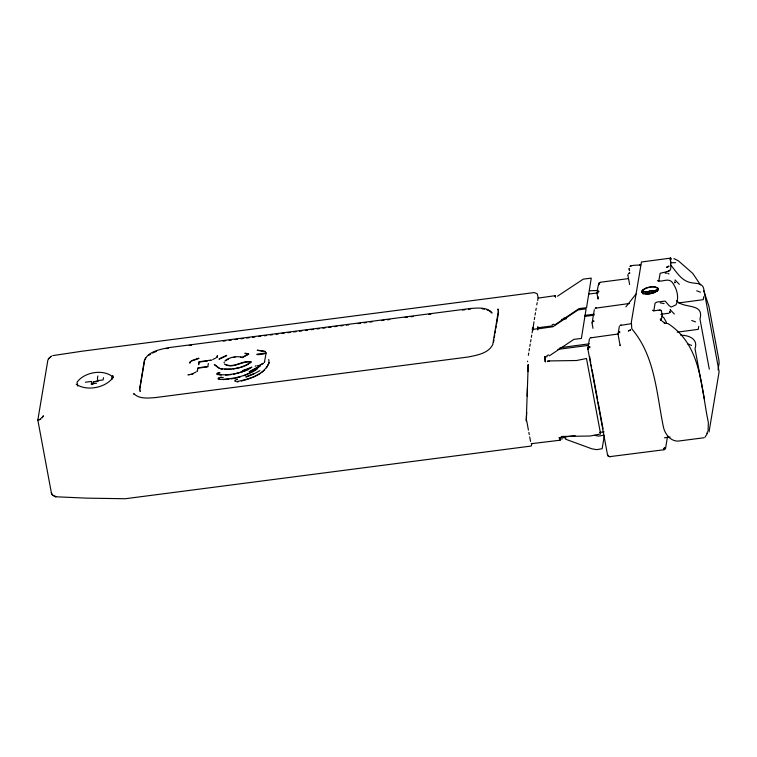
<?xml version="1.0" encoding="UTF-8"?>
<svg xmlns="http://www.w3.org/2000/svg" width="757" height="757" viewBox="0 0 757 757"><rect width="100%" height="100%" fill="white"/><g stroke="black" fill="none" stroke-linecap="round" stroke-linejoin="round"><path stroke-width="1.14" d="M526.702 412.423L526.257 420.845L528.216 364.76M527.194 396.1L527.44 387.934M527.932 371.611L528.112 365.782M533.959 321.763L532.9 329.749M537.905 328.652L537.848 326.759L538.047 328.472M37.859 419.917L47.899 359.916M92.827 384.395L93.243 381.916L97.672 381.197M97.833 375.955L97.416 378.443L98.003 381.585M103.482 377.658L103.103 379.938L97.038 380.724M139.79 389.089L144.559 360.606L145.76 358.042M197.624 370.041L197.255 371.28L198.003 367.817L207.73 366.549M207.787 366.871L208.364 363.474M264.77 361.695L264.344 362.603L266.029 353.528M498.324 311.297L492.769 344.53C488.416 353.481 476.815 355.232 467.987 357.03L154.996 397.633C147.975 398.05 138.995 399.299 133.781 393.498L133.98 394.567M493.536 342.155L493.924 339.865M494.302 337.575L494.69 335.285M495.069 332.985L495.457 330.695M495.835 328.406L496.223 326.116M496.611 323.826L498.522 312.367L497.945 308.941L498.144 310.01M528.339 355.317L528.717 353.074M529.096 350.822L529.465 348.58M529.843 346.327L530.222 344.085M530.6 341.833L530.969 339.59M531.348 337.338L531.726 335.096M532.105 332.843L532.54 330.506M534.328 319.511L534.707 317.268M535.085 315.016L535.464 312.773M535.833 310.521L536.211 308.279M536.779 304.91L537.148 302.658M528.14 364.609L528.197 365.773L528.272 365.3M531.925 443.347L531.272 446.034L125.236 498.74L86.885 498.144L55.441 496.762L56.027 496.403A4.712 4.305 9.5 0 1 54.939 496.261M587.829 348.362L589.476 338.795M594.311 309.67L592.088 322.965L592.22 322.416M597.046 293.29C597.434 290.811 597.954 282.087 600.5 282.399A2.356 2.148 9.5 0 0 598.56 284.272L598.579 284.84L599.042 283.62L598.56 284.272M618.053 333.884L619.358 326.333M604.237 436.221L602.146 448.712L596.696 449.649L591.993 448.863L565.536 439.174M653.764 310.995L655.079 303.178L656.944 302.043L665.233 301.097L668.98 305.535L671.251 307.058L676.058 304.797C679.493 296.962 676.796 287.906 671.629 281.595C667.523 277.923 661.779 282.531 657.417 280.629M658.732 281.32L660.161 273.258L667.154 271.659A2.356 0.918 -10.5 0 0 669.633 270.41C672.689 270.183 668.554 249.365 670.948 262.887M661.277 320.353L662.167 315.035A2.356 0.918 -10.5 0 0 661.145 314.363M665.554 448.305L667.504 436.647M698.749 326.381L698.257 329.352L677.165 332.153M703.717 296.706L703.215 299.677L678.622 302.942M707.634 431.594L706.887 433.335M708.098 430.534L708.372 422.538C700.831 387.47 701.796 345.372 668.034 323.589L664.144 323.173L665.271 323.343L661.968 320.996M709.025 432.01L719.112 371.725L703.622 288.332C702.487 282.938 695.692 283.506 691.614 282.787C681.243 281.178 676.607 271.763 670.541 264.884M598.427 296.962L598.049 299.091L597.074 293.858M627.922 274.895L628.055 274.346M718.062 369.842L719.15 362.925L718.857 359.868L708.836 305.913L703.811 290.906M537.697 329.92L537.725 328.812M537.848 299.1L537.763 300.68M531.3 443.697L560.199 440.195L559.527 437.678L560.076 440.214M269.038 362.594C264.155 375.245 248.599 379.172 236.581 381.642M707.322 433.487L705.022 437.215M217.401 374.677L218.054 373.248A2.034 0.785 -10.5 0 1 219.965 373.04L219.899 372.718A2.034 0.785 -10.5 0 0 217.193 373.286A2.034 0.785 -10.5 0 0 217.344 374.355L221.271 375.075M664.04 449.743L664.126 449.544A1.769 1.618 9.5 0 0 665.564 447.718L664.684 448.731L664.551 448.116A1.769 0.681 -10.5 0 1 663.567 448.352L664.04 449.743L609.603 456.67A2.356 2.271 -8.6 0 1 607.682 455.364L608.07 455.279A2.356 0.918 -10.5 0 1 607.502 454.702A2.356 2.148 9.5 0 0 610.218 456.537L610.085 456.726M625.897 306.85L635.984 294.057M549.327 360.928L548.929 361.42A5.895 2.28 -10.5 0 0 547.349 361.543L547.425 361.061A7.068 2.744 -10.5 0 1 549.327 360.928L576.531 360.521L586.486 358.506L600.613 433.931L590.261 436.013L562.867 436.429A5.895 2.28 -10.5 0 0 561.278 436.543M643.393 293.934L644.018 293.148L642.939 293.867M266.511 367.921L269.095 362.915L268.726 359.499M261.515 372.576L264.24 370.353M249.413 363.455L251.21 362.111C242.155 360.218 233.005 369.747 224.413 363.975M225.217 360.569C230.005 357.086 236.534 355.894 242.278 357.295L248.618 353.898L245.041 353.169M225.274 360.89L228.652 358.875M554.531 325.056L579.048 308.601L586.543 307.683L591.255 278.112L583.297 279.125L557.493 296.205M549.383 355.818L573.901 339.354L581.395 338.436L586.107 308.865L578.149 309.878L552.913 326.75L537.479 328.935M257.408 368.81L253.188 371.573L243.934 375.727M645.645 292.637L646.828 291.909L645.333 292.495M259.888 370.589L253.614 374.081L246.016 377.1M148.457 355.449L150.463 354.229M191.247 360.805L198.798 358.146M191.313 361.127L198.854 358.468M215.963 357.9L212.736 359.537M196.224 371.895L192.969 373.532M263.332 363.199L260.105 364.827M263.389 363.521L260.162 365.148M553.812 324.185L552.118 324.819M548.664 354.948L546.97 355.582M219.114 358.894L226.608 355.355M219.17 359.215L226.665 355.667M257.635 367.864L250.633 371.413M260.607 373.315L254.295 376.731L246.65 379.645M651.493 293.442L658.287 288.512C653.774 285.077 646.393 287.073 642.229 290.404A8.507 3.293 -10.5 0 0 641.775 292.297C646.298 295.732 653.669 293.725 657.833 290.404A8.507 3.293 -10.5 0 0 658.287 288.512L655.127 286.941L652.383 286.818L646.336 287.982L642.229 290.404L647.424 293.281M244.899 365.972L248.514 364.126M667.154 271.659L669.633 270.41M253.548 373.759L245.959 376.778M243.991 371.394L248.334 369.548M152.469 353.008L156.519 351.305M249.11 371.706L260.436 365.622C249.649 375.86 233.979 379.134 219.539 379.427M631.035 266.019L629.928 266.455C630.988 264.619 645.153 265.262 639.457 264.931M596.251 307.796L595.144 308.231L629.455 303.491M621.166 325.008L620.059 325.444L631.168 323.712M591.283 337.471L590.186 337.906L618.762 333.903M249.034 368.791L242.391 371.015M240.594 367.514L243.82 366.35M52.725 355.62L82.437 351.163L534.31 292.562L537.215 293.782L538.265 297.936M243.025 371.706L233.487 374.28M242.335 370.693L251.939 367.164C241.625 373.182 229.21 375.945 217.344 374.355M190.972 374.45L193.035 373.854L188.796 374.847M236.723 379.371L237.48 379.162M236.79 379.692L237.537 379.484M241.351 381.026L245.59 379.919M235.238 378.122L240.414 376.816M239.647 367.741L232.986 369.056M209.632 360.597L211.742 360.105M257.02 365.886L259.121 365.394M603.944 435.171L598.721 436.079L594.491 435.379M55.753 496.772L52.403 495.05L51.438 493.148L37.85 420.144M555.581 296.962L554.985 295.703L555.335 296.99M537.631 328.67L532.275 329.532L532.625 327.431L532.767 329.938M166.303 348.655L168.319 348.286M210.683 360.133L199.015 361.761L198.627 364.732L199.072 362.073L207.522 360.985M93.603 381.765L96.063 381.32M220.249 377.327L221.574 377.175M220.306 377.648L223.296 377.45M228.879 379.162L222.662 379.635M231.008 378.85L234.197 378.377M233.402 357.465L235.086 357.228M563.814 318.186L566.16 317.874M584.896 315.385L594.273 314.146M231.178 374.592L225.52 375.103M560.019 347.7L589.306 343.82M670.834 258.09L641.453 261.998L631.376 321.943L631.764 328.652L632.776 330.024C655.25 357.351 656.593 394.094 663.454 427.203C664.958 434.026 670.437 441.255 678.035 441.113L704.086 437.745M600.632 282.21L628.461 278.604M555.108 295.684L537.858 298.154M189.269 345.514L191.616 345.211M223.277 341.104L225.624 340.801M229.144 340.338L231.491 340.035M235.011 339.581L237.357 339.278M240.868 338.824L243.215 338.511M246.735 338.057L249.081 337.754M252.601 337.3L254.948 336.997M258.459 336.534L260.805 336.231M264.325 335.777L266.672 335.474M270.192 335.02L272.539 334.717M276.059 334.253L278.396 333.951M281.916 333.496L284.263 333.194M287.783 332.73L290.13 332.427M293.65 331.973L295.987 331.67M299.507 331.216L301.854 330.913M305.374 330.449L307.721 330.147M311.241 329.692L313.587 329.39M317.098 328.935L319.445 328.623M322.965 328.169L325.311 327.866M328.831 327.412L331.178 327.109M334.689 326.646L337.035 326.343M340.555 325.888L342.902 325.586M346.422 325.132L348.769 324.819M358.146 323.608L360.493 323.305M364.013 322.842L366.36 322.539M369.88 322.085L372.226 321.782M381.604 320.561L383.95 320.258M387.47 319.804L389.817 319.501M405.061 317.524L407.408 317.221M410.928 316.757L413.265 316.454M428.519 314.477L430.856 314.174M462.527 310.067L464.874 309.764M468.394 309.301L470.731 308.998M588.776 294.057L598.049 292.855M266.104 353.055C245.098 354.976 265.953 355.497 266.019 352.45M561.609 319.407L566.245 318.801M584.792 316.398L594.065 315.196M85.409 382.228L91.474 381.443L92.061 384.584M198.06 368.139L206.708 367.013M659.215 310.115L661.372 310.758A2.356 0.918 -10.5 0 0 659.215 310.115L653.982 310.758L652.449 310.294M91.058 383.922L96.622 383.203M538.057 327.743L552.317 325.888M188.739 374.526L187.897 374.97M255.913 365.811L255.128 366.246M661.079 314.25L669.027 313.218M557.881 349.356L588.019 345.438M545.087 356.916L547.169 356.651M558.893 437.735L575.121 435.625M599.468 432.474L604.105 431.868M560.417 439.107L562.508 438.833M664.391 437.801L670.115 437.063M237.386 381.944L238.162 381.85M671.487 262.755L675.585 262.66M590.063 290.754L598.144 290.451M231.055 369.331L224.394 369.302M665.185 273.201L666.51 273.163M660.218 302.866L664.069 303.576M655.212 290.669L653.613 290.65L654.966 290.915M563.53 437.707L565.943 438.171M696.695 290.811L700.452 292.202M691.728 320.485L695.484 321.876M687.801 343.981L691.557 345.372M482.114 308.771L484.385 309.216M245.098 353.491L248.675 354.219L242.335 357.616L240.546 357.181M220.126 368.536L222.35 369.113M680.77 335.228C688.473 335.143 698.484 338.824 695.011 348.703L704.332 398.863M225.302 364.439C234.14 368.451 242.287 360.058 251.154 361.789C243.111 368.034 232.229 369.851 222.284 368.791C220.278 370.457 207.569 358.742 219.019 368.243M673.9 258.563L678.518 260.928L692.75 273.409L700.509 284.925M667.806 273.409L669.027 273.902M486.666 309.651L490.016 311.146L491.955 313.133L491.851 312.603C486.637 306.803 477.658 308.052 470.636 308.468L169.237 347.567C160.408 349.365 148.807 351.116 144.455 360.067L139.695 388.549L140.168 391.445L140.073 390.905M265.196 351.352C251.456 349.526 258.184 350.141 265.262 351.674M647.803 293.423L647.14 293.101L649.828 292.448L650.566 293.29L651.692 292.278L652.865 292.439L656.385 289.846L657.833 290.404L653.726 292.827L647.689 293.981L644.936 293.858L641.775 292.297L642.352 291.625L645.238 291.521L648.806 293.479M656.669 290.811L657.53 291.322M676.588 300.718C683.58 309.216 704.464 302.317 699.979 319.028L709.3 369.189M661.959 316.152L663.917 317.817L666.482 322.454M679.322 284.339L675.064 279.976L675.272 280.478M674.364 314.013L670.096 309.641L670.314 310.152M587.896 349.157L588.388 349.469L587.839 348.532A2.356 2.034 -9.5 0 1 589.192 346.81L589.779 347.785L589.779 346.488A2.356 2.148 9.5 0 0 587.858 348.92L607.54 454.938M76.202 384.234C86.695 391.511 105.63 387.896 112.992 377.535L112.689 375.652L113.086 377.79M661.334 310.521L662.129 314.798M629.531 270.703L629.114 268.461L629.512 270.599M627.941 275.463L629.635 284.537M618.072 334.443L620.153 345.665L620.059 345.078M592.106 323.523L592.996 328.33M589.656 356.793L590.734 362.603M591.16 364.921L591.596 367.249M592.031 369.567L597.642 399.772M598.068 402.099L603.036 428.822M526.73 420.939L528.424 430.052M528.85 432.332L529.275 434.603M529.692 436.884L530.543 441.445M224.375 361.969L224.025 362.698M112.15 379.125L111.553 375.917C101.722 369.094 83.97 372.482 77.063 382.2L77.744 386.098M51.438 493.148L51.372 492.684A4.712 4.305 9.5 0 0 53.908 495.882M527.591 361.117L527.648 361.704M532.824 328.5L532.947 330.043M235.559 380.26L235.408 381.424A3.151 1.221 -10.5 0 1 235.503 379.938L235.559 380.26M544.775 356.49L545.267 361.808L544.775 356.49M669.992 312.054L669.917 312.584L669.775 311.543L669.992 312.054M674.96 282.38L674.884 282.919L674.742 281.869L674.96 282.38M217.41 355.733L216.985 357.295L217.41 355.733M665.091 447.841L664.958 448.532L665.091 447.841M43.281 415.953L41.919 417.845L43.281 415.953M219.095 378.055L218.972 379.371A2.678 1.041 -10.5 0 1 219.038 377.734L219.095 378.055M630.543 329.938L628.414 330.913L630.543 329.938M190.272 361.742L189.903 362.982L190.272 361.742M48.325 358.979L51.287 356.235L48.325 358.979M647.443 291.833L650.689 290.688L653.726 291.331L651.313 290.641L647.443 291.833M670.513 258.184L671.014 259.168L670.513 258.184M40.793 418.952L37.916 420.305L40.793 418.952M629.275 273.173L628.755 273.457L629.862 273.022L629.275 273.173M598.409 291.568L597.888 291.852L598.995 291.417L598.409 291.568M593.441 321.242L592.92 321.526L594.027 321.091L593.441 321.242M619.406 332.162L618.885 332.446L619.992 332.011L619.406 332.162M668.838 266.133L666.359 267.382A2.356 0.918 -10.5 0 0 668.838 266.133M660.331 319.047L660.785 320.22L660.331 319.047"/></g></svg>
